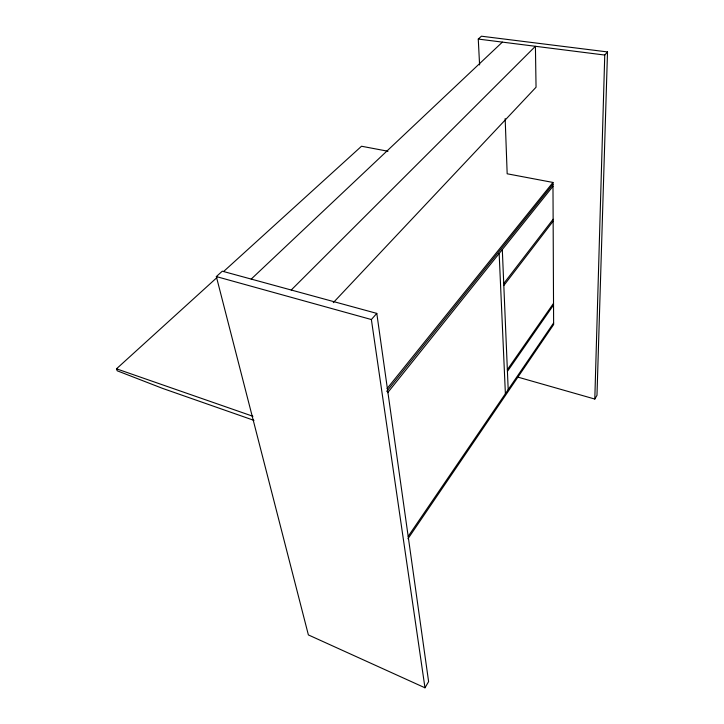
<?xml version="1.0" encoding="UTF-8"?>
<svg xmlns="http://www.w3.org/2000/svg" width="724" height="724" viewBox="0 0 724 724"><rect width="100%" height="100%" fill="white"/><g stroke="black" fill="none" stroke-linecap="round" stroke-linejoin="round"><path stroke-width="1.09" d="M517.805 377.095L594.802 399.051L604.757 55.051L607.508 51.929L481.424 36.2L478.265 39.069L479.596 64.952M607.508 51.929L596.983 395.331L594.802 399.051M424.979 687.8L428.608 681.628L376.797 313.392L222.286 271.183L216.34 276.577L308.379 634.921L424.979 687.8L371.376 319.537L376.797 313.392M407.965 538.737L553.625 324.587L552.964 182.448L507.171 173.787L505.162 118.582M408.218 536.312L553.625 322.931M507.424 371.385L553.534 305.039M507.352 369.656L553.525 303.338M503.814 285.518L553.145 221.164M503.732 283.537L553.136 219.236M387.666 392.707L552.982 186.285M387.096 388.553L552.964 182.448M386.679 391.367L552.973 184.258M333.302 302.641L536.05 87.224L535.416 46.291L291.238 290.016M251.21 279.084L502.375 42.119M253.979 420.373L162.574 388.39L117.188 370.788L116.492 368.815L216.847 277.654M223.535 271.581L361.52 146.239L387.983 151.244M478.265 39.069L604.757 55.051M216.34 276.577L371.376 319.537M116.492 368.815L252.929 416.282M499.153 253.509L505.388 393.72M502.302 249.572L508.194 389.603"/></g></svg>
